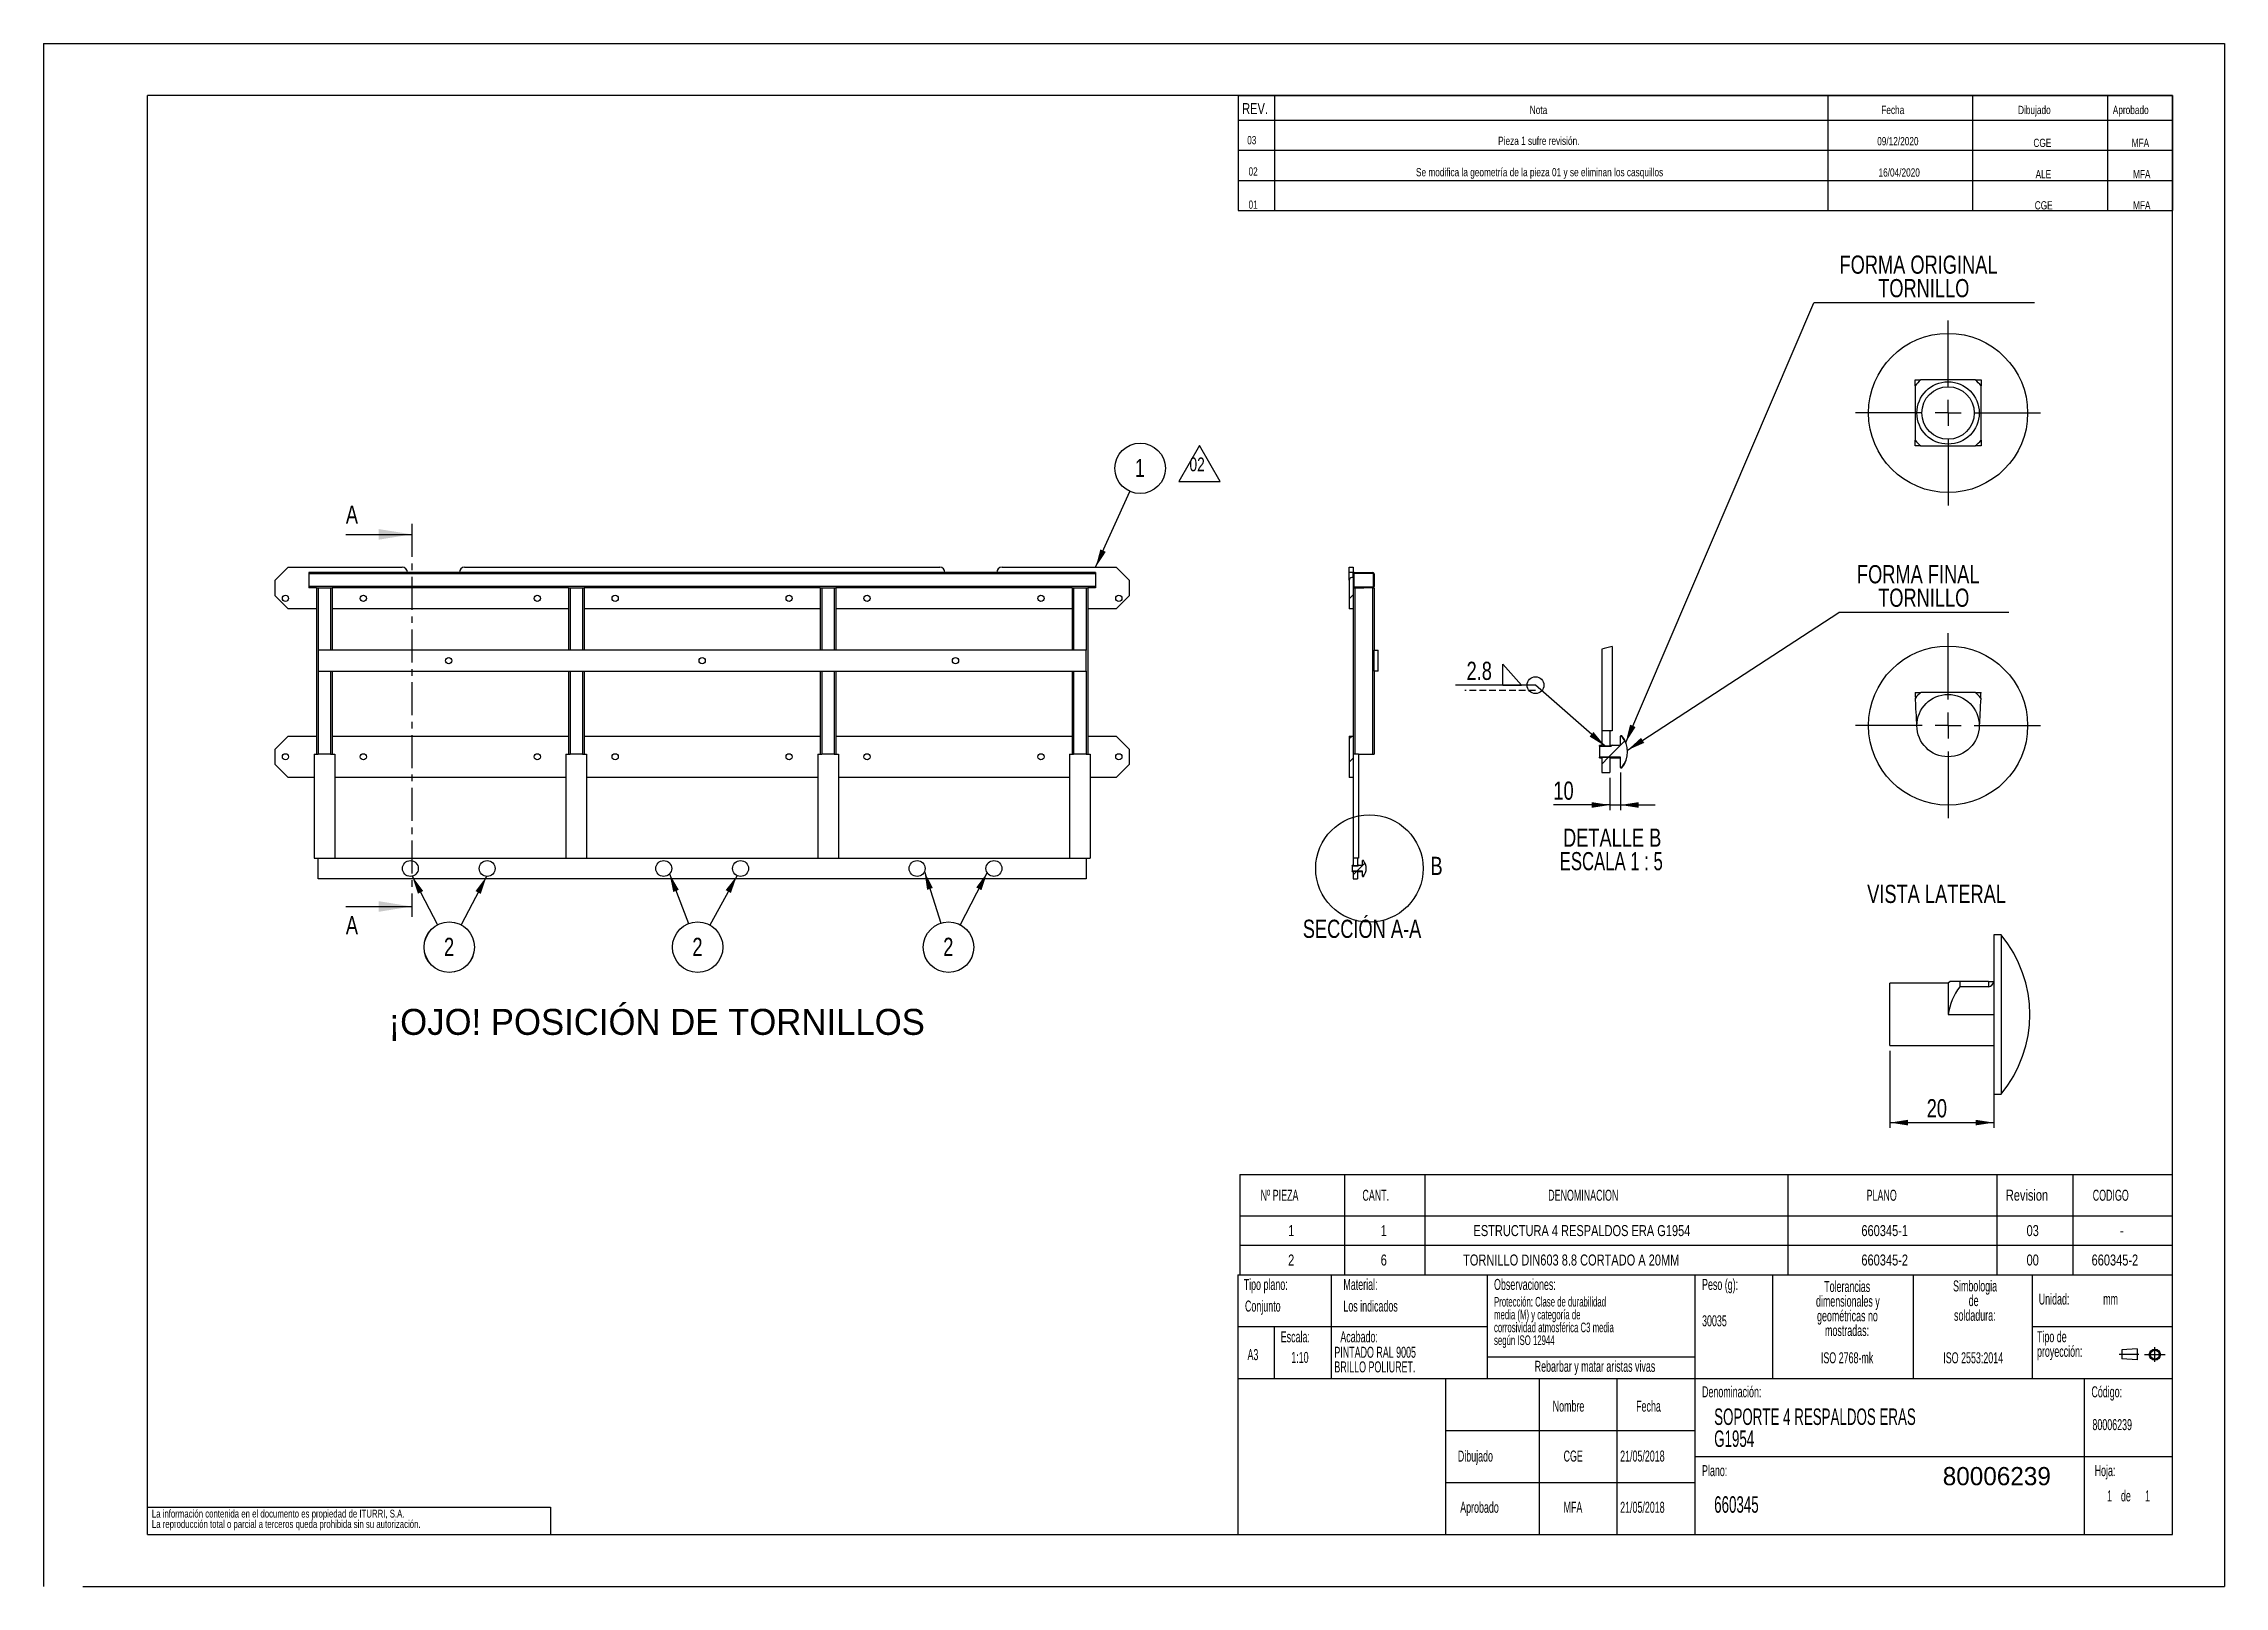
# Model space of a CAD drawing. Extents: x 0 to 420, y 0 to 297.
import ezdxf

# ---------------------------------------------------------------- set-up
doc = ezdxf.new("R2010")
doc.units = 0
for name, pattern in [('CENTER', [10.16, 6.35, -1.27, 1.27, -1.27]), ('CENTERX2', [20.32, 12.7, -2.54, 2.54, -2.54]), ('HIDDEN', [1.905, 1.27, -0.635])]:
    doc.linetypes.add(name, pattern=pattern)
doc.layers.get('0').update_dxf_attribs({"linetype": 'CONTINUOUS'})
doc.layers.add('FORMATO', color=7, linetype='CONTINUOUS')
doc.layers.add('SLD-0', color=179, linetype='CONTINUOUS')
doc.styles.add('SLDTEXTSTYLE0', font='TXT', dxfattribs={"width": 0.75})
doc.styles.add('SLDTEXTSTYLE1', font='TXT', dxfattribs={"width": 0.605})
doc.styles.add('SLDTEXTSTYLE2', font='TXT', dxfattribs={"width": 0.6875})
doc.dimstyles.new('SLDDIMSTYLE0', dxfattribs={"dimtxt": 0.18, "dimasz": 3.5, "dimexe": 0, "dimexo": 0.0625, "dimgap": 0, "dimtad": 0, "dimtih": 1, "dimtoh": 1, "dimdec": 0, "dimrnd": 1e-09, "dimzin": 0, "dimdsep": 46, "dimtxsty": 'Standard', "dimsah": 1, "dimcen": 0.09, "dimadec": 0, "dimazin": 0, "dimtfac": 3.5, "dimtdec": 0, "dimtofl": 0, "dimtmove": 0, "dimatfit": 3, "dimfxl": 1, "dimtolj": 1, "dimtzin": 0, "dimarcsym": 0})
doc.dimstyles.new('SLDDIMSTYLE1', dxfattribs={"dimtxt": 3.5, "dimasz": 3.5, "dimexe": 0, "dimexo": 0.0625, "dimgap": 0.875, "dimtad": 1, "dimdec": 1, "dimrnd": 1e-09, "dimzin": 12, "dimdsep": 46, "dimtxsty": 'SLDTEXTSTYLE0', "dimsah": 1, "dimcen": 0.09, "dimadec": 0, "dimazin": 0, "dimtfac": 1, "dimtdec": 1, "dimtmove": 0, "dimatfit": 0, "dimfxl": 1, "dimtolj": 1, "dimtzin": 12, "dimarcsym": 0})
doc.dimstyles.new('SLDDIMSTYLE2', dxfattribs={"dimtxt": 3.5, "dimasz": 3.5, "dimexe": 0, "dimexo": 0.0625, "dimgap": 0.875, "dimtad": 1, "dimdec": 1, "dimlfac": 5, "dimrnd": 1e-09, "dimzin": 12, "dimdsep": 46, "dimtxsty": 'SLDTEXTSTYLE0', "dimsah": 1, "dimcen": 0.09, "dimadec": 0, "dimazin": 0, "dimtfac": 1, "dimtdec": 1, "dimtmove": 0, "dimatfit": 0, "dimfxl": 1, "dimtolj": 1, "dimtzin": 12, "dimarcsym": 0})

# ---------------------------------------------------------------- blocks, each defined once
blk = doc.blocks.new('BLOQUE3')
at = {"color": 7, "linetype": 'CENTERX2'}
for p, q in [((397.92, 130.06), (394.8, 130.06)), ((398.88, 130.02), (402.16, 130.02)), ((400.52, 128.85), (400.52, 131.19))]:
    blk.add_line(p, q, dxfattribs=at)
at = {"color": 7, "linetype": 'Continuous'}
for p, q in [((397.68, 130.95), (395.23, 130.77)), ((395.23, 130.77), (395.23, 129.34)), ((397.68, 130.95), (397.68, 129.16)), ((397.68, 129.16), (395.23, 129.34))]:
    blk.add_line(p, q, dxfattribs=at)
for radius in [0.892, 0.713]:
    blk.add_circle((400.52, 130.02), radius, dxfattribs=at)
blk = doc.blocks.new('SW_NOTE_0_1')
at = {"layer": 'SLD-0', "color": 0, "attachment_point": 2, "style": 'SLDTEXTSTYLE1'}
for s, insert, char_height in [('dimensionales y', (7.54, -0.09), 2.1167), ('Tolerancias', (7.41, 2.73), 2.1167), ('geométricas no', (7.46, -2.92), 2.1167), ('mostradas:', (7.38, -5.74), 2.117)]:
    blk.add_mtext(s, dxfattribs=dict(at, insert=insert, char_height=char_height))
blk = doc.blocks.new('SW_NOTE_0_2')
at = {"layer": 'SLD-0', "color": 0, "attachment_point": 1, "style": 'SLDTEXTSTYLE1'}
for s, insert, char_height in [('Tipo de', (0, 2.73), 2.117), ('proyección:', (0, -0.09), 2.1167)]:
    blk.add_mtext(s, dxfattribs=dict(at, insert=insert, char_height=char_height))
blk = doc.blocks.new('SW_NOTE_0_3')
at = {"layer": 'SLD-0', "color": 0, "char_height": 2.117, "attachment_point": 2, "style": 'SLDTEXTSTYLE1'}
for s, insert in [('Simbologia', (7.11, 2.73)), ('de', (6.84, -0.09)), ('soldadura:', (7.06, -2.92))]:
    blk.add_mtext(s, dxfattribs=dict(at, insert=insert))
blk = doc.blocks.new('SW_NOTE_0_4')
at = {"layer": 'SLD-0', "color": 0, "char_height": 1.5, "attachment_point": 1, "style": 'SLDTEXTSTYLE0'}
for s, insert in [('La información contenida en el documento es propiedad de ITURRI, S.A.', (0, 1.93)), ('La reproducción total o parcial a terceros queda prohibida sin su autorización.', (0, -0.07))]:
    blk.add_mtext(s, dxfattribs=dict(at, insert=insert))
blk = doc.blocks.new('SW_NOTE_0_5')
at = {"layer": 'SLD-0', "color": 0, "char_height": 2.1167, "attachment_point": 1, "style": 'SLDTEXTSTYLE1'}
for s, insert in [('PINTADO RAL 9005', (0, 2.73)), ('BRILLO POLIURET.', (0, -0.09))]:
    blk.add_mtext(s, dxfattribs=dict(at, insert=insert))
blk = doc.blocks.new('SW_NOTE_0_6')
at = {"layer": 'SLD-0', "color": 0, "char_height": 1.8521, "attachment_point": 1, "style": 'SLDTEXTSTYLE1'}
for s, insert in [('media (M) y categoría de', (0, -0.08)), ('Protección: Clase de durabilidad', (0, 2.39)), ('corrosividad atmosférica C3 media', (0, -2.55)), ('según ISO 12944', (0, -5.02))]:
    blk.add_mtext(s, dxfattribs=dict(at, insert=insert))
blk = doc.blocks.new('SW_NOTE_0_7')
at = {"layer": 'SLD-0', "color": 0, "char_height": 3.175, "attachment_point": 1, "style": 'SLDTEXTSTYLE1'}
for s, insert in [('SOPORTE 4 RESPALDOS ERAS', (0, 4.09)), ('G1954', (0, -0.14))]:
    blk.add_mtext(s, dxfattribs=dict(at, insert=insert))
blk = doc.blocks.new('SW_TABLEANNOTATION_0')
at = {"layer": 'FORMATO', "color": 0}
for p, q in [((0, 0), (0, -7.99)), ((0, 0), (20.17, 0)), ((20.17, 0), (20.17, -7.99)), ((20.17, 0), (35.66, 0)), ((35.66, 0), (35.66, -7.99)), ((35.66, 0), (105.54, 0)), ((105.54, 0), (105.54, -7.99)), ((105.54, 0), (145.77, 0)), ((145.77, 0), (145.77, -7.99)), ((145.77, 0), (160.4, 0)), ((160.4, 0), (160.4, -7.99)), ((160.4, 0), (179.56, 0)), ((179.56, 0), (179.56, -7.99)), ((0, -7.99), (20.17, -7.99)), ((0, -7.99), (0, -13.65)), ((20.17, -7.99), (35.66, -7.99)), ((20.17, -7.99), (20.17, -13.65)), ((35.66, -7.99), (105.54, -7.99)), ((35.66, -7.99), (35.66, -13.65)), ((105.54, -7.99), (145.77, -7.99)), ((105.54, -7.99), (105.54, -13.65)), ((145.77, -7.99), (160.4, -7.99)), ((145.77, -7.99), (145.77, -13.65)), ((160.4, -7.99), (179.56, -7.99)), ((160.4, -7.99), (160.4, -13.65)), ((179.56, -7.99), (179.56, -13.65)), ((0, -13.65), (0, -19.31)), ((0, -13.65), (20.17, -13.65)), ((20.17, -13.65), (20.17, -19.31)), ((20.17, -13.65), (35.66, -13.65)), ((35.66, -13.65), (35.66, -19.31)), ((35.66, -13.65), (105.54, -13.65)), ((105.54, -13.65), (105.54, -19.31)), ((105.54, -13.65), (145.77, -13.65)), ((145.77, -13.65), (145.77, -19.31)), ((145.77, -13.65), (160.4, -13.65)), ((160.4, -13.65), (160.4, -19.31)), ((160.4, -13.65), (179.56, -13.65)), ((179.56, -13.65), (179.56, -19.31)), ((0, -19.31), (20.17, -19.31)), ((20.17, -19.31), (35.66, -19.31)), ((35.66, -19.31), (105.54, -19.31)), ((105.54, -19.31), (145.77, -19.31)), ((145.77, -19.31), (160.4, -19.31)), ((160.4, -19.31), (179.56, -19.31))]:
    blk.add_line(p, q, dxfattribs=at)
at = {"layer": 'FORMATO', "color": 0, "attachment_point": 1}
for s, insert, char_height, style in [('Nº PIEZA', (4, -2.95), 2.117, 'SLDTEXTSTYLE1'), ('CANT.', (23.61, -2.95), 2.117, 'SLDTEXTSTYLE1'), ('DENOMINACION', (59.39, -2.95), 2.1167, 'SLDTEXTSTYLE1'), ('PLANO', (120.72, -2.95), 2.117, 'SLDTEXTSTYLE1'), ('Revision', (147.53, -2.93), 2.117, 'SLDTEXTSTYLE0'), ('CODIGO', (164.26, -2.95), 2.117, 'SLDTEXTSTYLE1'), ('1', (9.3, -9.76), 2.12, 'SLDTEXTSTYLE0'), ('1', (27.13, -9.76), 2.12, 'SLDTEXTSTYLE0'), ('ESTRUCTURA 4 RESPALDOS ERA G1954', (45, -9.76), 2.1167, 'SLDTEXTSTYLE0'), ('660345-1', (119.71, -9.76), 2.117, 'SLDTEXTSTYLE0'), ('03', (151.52, -9.76), 2.117, 'SLDTEXTSTYLE0'), ('-', (169.51, -9.76), 2.12, 'SLDTEXTSTYLE0'), ('2', (9.3, -15.42), 2.12, 'SLDTEXTSTYLE0'), ('6', (27.13, -15.42), 2.12, 'SLDTEXTSTYLE0'), ('TORNILLO DIN603 8.8 CORTADO A 20MM', (43, -15.42), 2.1167, 'SLDTEXTSTYLE0'), ('660345-2', (119.71, -15.42), 2.117, 'SLDTEXTSTYLE0'), ('00', (151.52, -15.42), 2.117, 'SLDTEXTSTYLE0'), ('660345-2', (164.04, -15.42), 2.117, 'SLDTEXTSTYLE0')]:
    blk.add_mtext(s, dxfattribs=dict(at, insert=insert, char_height=char_height, style=style))
blk = doc.blocks.new('SW_NOTE_0')
at = {"layer": 'FORMATO', "color": 0, "insert": (0, 17.1), "char_height": 13.23, "attachment_point": 1, "style": 'SLDTEXTSTYLE0'}
blk.add_mtext('02', dxfattribs=at)
blk = doc.blocks.new('SIMBOLO_REV2')
at = {"layer": 'FORMATO'}
for p, q in [((201.4, 1620.3), (181.4, 1585.7)), ((221.4, 1585.7), (201.4, 1620.3)), ((181.4, 1585.7), (221.4, 1585.7))]:
    blk.add_line(p, q, dxfattribs=at)
at = {"layer": 'FORMATO', "color": 7}
blk.add_blockref('SW_NOTE_0', (191.7, 1591.6), dxfattribs=at)
blk = doc.blocks.new('SW_NOTE_0_8')
at = {"layer": 'FORMATO', "color": 0}
blk.add_circle((2.25, -4.31), 4.86, dxfattribs=at)
at = {"layer": 'FORMATO', "color": 0, "insert": (2.22, -2.5), "char_height": 3.5, "attachment_point": 2, "style": 'SLDTEXTSTYLE0'}
blk.add_mtext('2', dxfattribs=at)
blk = doc.blocks.new('SW_NOTE_0_9')
at = {"layer": 'FORMATO', "color": 0}
blk.add_circle((-2.27, -4.3), 4.86, dxfattribs=at)
at = {"layer": 'FORMATO', "color": 0, "insert": (-2.31, -2.49), "char_height": 3.5, "attachment_point": 2, "style": 'SLDTEXTSTYLE0'}
blk.add_mtext('2', dxfattribs=at)
blk = doc.blocks.new('SW_NOTE_0_10')
at = {"layer": 'FORMATO', "color": 0}
blk.add_circle((1.74, -4.54), 4.86, dxfattribs=at)
at = {"layer": 'FORMATO', "color": 0, "insert": (1.71, -2.73), "char_height": 3.5, "attachment_point": 2, "style": 'SLDTEXTSTYLE0'}
blk.add_mtext('2', dxfattribs=at)
blk = doc.blocks.new('SW_NOTE_0_11')
at = {"layer": 'FORMATO', "color": 0}
blk.add_circle((-2.35, -4.26), 4.86, dxfattribs=at)
at = {"layer": 'FORMATO', "color": 0, "insert": (-2.38, -2.45), "char_height": 3.5, "attachment_point": 2, "style": 'SLDTEXTSTYLE0'}
blk.add_mtext('2', dxfattribs=at)
blk = doc.blocks.new('SW_NOTE_0_12')
at = {"layer": 'FORMATO', "color": 0}
blk.add_circle((1.48, -4.64), 4.86, dxfattribs=at)
at = {"layer": 'FORMATO', "color": 0, "insert": (1.44, -2.82), "char_height": 3.5, "attachment_point": 2, "style": 'SLDTEXTSTYLE0'}
blk.add_mtext('2', dxfattribs=at)
blk = doc.blocks.new('SW_NOTE_0_13')
at = {"layer": 'FORMATO', "color": 0}
blk.add_circle((-2.24, -4.32), 4.86, dxfattribs=at)
at = {"layer": 'FORMATO', "color": 0, "insert": (-2.28, -2.5), "char_height": 3.5, "attachment_point": 2, "style": 'SLDTEXTSTYLE0'}
blk.add_mtext('2', dxfattribs=at)
blk = doc.blocks.new('SW_NOTE_0_14')
at = {"layer": 'FORMATO', "color": 0}
blk.add_circle((2, 4.44), 4.86, dxfattribs=at)
at = {"layer": 'FORMATO', "color": 0, "insert": (1.96, 6.25), "char_height": 3.5, "attachment_point": 2, "style": 'SLDTEXTSTYLE0'}
blk.add_mtext('1', dxfattribs=at)
blk = doc.blocks.new('SW_CENTERMARKSYMBOL_0')
at = {"layer": 'FORMATO', "color": 0}
for p, q in [((0, 5), (0, 17.825)), ((0, 0), (-2.5, 0)), ((0, 0), (0, 2.5)), ((0, 0), (0, -2.5)), ((0, 0), (2.5, 0)), ((5, 0), (17.825, 0)), ((-5, 0), (-17.825, 0)), ((0, -5), (0, -17.825))]:
    blk.add_line(p, q, dxfattribs=at)
blk = doc.blocks.new('SW_CENTERMARKSYMBOL_1')
at = {"layer": 'FORMATO', "color": 0}
for p, q in [((0, 5), (0, 17.825)), ((-5, 0), (-17.825, 0)), ((0, 0), (-2.5, 0)), ((0, 0), (0, 2.5)), ((0, 0), (0, -2.5)), ((0, 0), (2.5, 0)), ((5, 0), (17.825, 0)), ((0, -5), (0, -17.825))]:
    blk.add_line(p, q, dxfattribs=at)
blk = doc.blocks.new('_D')
at = {"layer": 'FORMATO', "transparency": 16777216}
for p, q in [((355.57, 103.1), (355.57, 88.28)), ((375.57, 103.1), (375.57, 88.28)), ((355.57, 89.28), (375.57, 89.28))]:
    blk.add_line(p, q, dxfattribs=at)
for points in [[(355.57, 89.28), (359.07, 88.74), (359.07, 89.82)], [(375.57, 89.28), (372.07, 89.82), (372.07, 88.74)]]:
    blk.add_solid(points, dxfattribs=at)
at = {"layer": 'FORMATO', "transparency": 16777216, "insert": (362.67, 93.79), "char_height": 3.5, "attachment_point": 1, "style": 'SLDTEXTSTYLE0'}
blk.add_mtext('20', dxfattribs=at)
blk = doc.blocks.new('_D_1')
at = {"layer": 'FORMATO', "color": 7, "transparency": 16777216}
for p, q in [((301.67, 155.68), (301.67, 149.43)), ((303.67, 156.66), (303.67, 149.43)), ((301.67, 150.43), (290.77, 150.43)), ((301.67, 150.43), (303.67, 150.43)), ((303.67, 150.43), (310.4, 150.43))]:
    blk.add_line(p, q, dxfattribs=at)
for points in [[(301.67, 150.43), (298.17, 150.97), (298.17, 149.89)], [(303.67, 150.43), (307.17, 149.89), (307.17, 150.97)]]:
    blk.add_solid(points, dxfattribs=at)
at = {"layer": 'FORMATO', "color": 7, "transparency": 16777216, "insert": (290.77, 154.94), "char_height": 3.5, "attachment_point": 1, "style": 'SLDTEXTSTYLE0'}
blk.add_mtext('10', dxfattribs=at)
blk = doc.blocks.new('SW_NOTE_0_15')
at = {"layer": 'FORMATO', "color": 0, "char_height": 3.5, "attachment_point": 2}
for s, insert, style in [('DETALLE B', (10.83, 4.51), 'SLDTEXTSTYLE0'), ('ESCALA 1 : 5', (10.65, -0.01), 'SLDTEXTSTYLE2')]:
    blk.add_mtext(s, dxfattribs=dict(at, insert=insert, style=style))
blk = doc.blocks.new('SW_NOTE_0_16')
at = {"layer": 'FORMATO', "color": 0}
blk.add_line((42.48, 0), (0, 0), dxfattribs=at)
at = {"layer": 'FORMATO', "color": 0, "char_height": 3.5, "attachment_point": 2, "style": 'SLDTEXTSTYLE0'}
for s, insert in [('FORMA ORIGINAL', (20.13, 9.13)), ('TORNILLO', (21.14, 4.6))]:
    blk.add_mtext(s, dxfattribs=dict(at, insert=insert))
blk = doc.blocks.new('SW_NOTE_0_17')
at = {"layer": 'FORMATO', "color": 0}
blk.add_line((32.72, 0), (0, 0), dxfattribs=at)
at = {"layer": 'FORMATO', "color": 0, "char_height": 3.5, "attachment_point": 2, "style": 'SLDTEXTSTYLE0'}
for s, insert in [('FORMA FINAL', (15.26, 9.14)), ('TORNILLO', (16.32, 4.62))]:
    blk.add_mtext(s, dxfattribs=dict(at, insert=insert))
blk = doc.blocks.new('SW_SYMBOL_WELD_FILL')
at = {"layer": 'FORMATO', "color": 0}
for p, q in [((100, 0), (100, 900)), ((100, 900), (900, 0)), ((100, 0), (900, 0))]:
    blk.add_line(p, q, dxfattribs=at)
blk = doc.blocks.new('SW_WELDSYMBOL_0')
at = {"layer": 'FORMATO', "color": 0}
blk.add_line((0, 0), (-15.39, 0), dxfattribs=at)
at = {"layer": 'FORMATO', "color": 0, "linetype": 'HIDDEN'}
blk.add_line((0, -1), (-13.59, -1), dxfattribs=at)
at = {"layer": 'FORMATO', "color": 0}
blk.add_circle((0, 0), 1.62, dxfattribs=at)
at = {"layer": 'FORMATO', "color": 0, "xscale": 0.004470703125, "yscale": 0.004470703125, "zscale": 0.004470703125}
blk.add_blockref('SW_SYMBOL_WELD_FILL', (-6.72, 0), dxfattribs=at)
at = {"layer": 'FORMATO', "color": 0, "insert": (-13.27, 4.51), "char_height": 3.5, "attachment_point": 1, "style": 'SLDTEXTSTYLE0'}
blk.add_mtext('2.8', dxfattribs=at)

msp = doc.modelspace()

# ---------------------------------------------------------------- linework, layer by layer
at = {"color": 7, "linetype": 'Continuous'}
for p, q in [((0, 297), (420, 297)), ((0, 297), (0, -0.001)), ((420, 297), (420, 0)), ((410, 287), (20, 287)), ((20, 10), (20, 287)), ((410, 10), (410, 287)), ((360.432, 231.137), (360.432, 232.244)), ((360.432, 232.244), (361.539, 232.244)), ((360.432, 231.137), (360.432, 220.651)), ((372.025, 232.244), (361.539, 232.244)), ((372.025, 232.244), (373.132, 232.244)), ((373.132, 232.244), (373.132, 231.137)), ((373.132, 220.651), (373.132, 231.137)), ((360.432, 219.544), (360.432, 220.651)), ((361.539, 219.544), (360.432, 219.544)), ((361.539, 219.544), (372.025, 219.544)), ((373.132, 219.544), (372.025, 219.544)), ((373.132, 220.651), (373.132, 219.544)), ((58.209, 202.525), (70.909, 202.525)), ((47.078, 196.205), (44.578, 193.705)), ((44.578, 190.705), (44.578, 193.705)), ((47.078, 196.205), (69.078, 196.205)), ((202.578, 195.205), (51.078, 195.205)), ((51.078, 195.205), (51.078, 194.905)), ((202.578, 194.905), (51.078, 194.905)), ((51.078, 194.905), (51.078, 192.505)), ((81.078, 196.205), (172.578, 196.205)), ((184.578, 196.205), (206.578, 196.205)), ((202.578, 195.205), (202.578, 194.905)), ((202.578, 194.905), (202.578, 192.505)), ((209.078, 193.705), (206.578, 196.205)), ((209.078, 193.705), (209.078, 190.705)), ((251.436, 196.205), (252.236, 196.205)), ((251.436, 195.205), (251.436, 196.205)), ((252.236, 195.205), (251.436, 195.205)), ((251.436, 193.705), (251.436, 195.205)), ((251.436, 193.705), (251.436, 188.205)), ((252.236, 194.205), (251.936, 194.205)), ((252.236, 196.205), (252.236, 195.205)), ((252.236, 194.205), (252.236, 195.205)), ((252.236, 194.205), (252.236, 194.905)), ((252.236, 194.205), (252.236, 188.205)), ((252.386, 192.505), (252.386, 194.905)), ((252.536, 195.205), (254.236, 195.205)), ((252.536, 195.055), (254.236, 195.055)), ((254.236, 195.055), (254.236, 195.205)), ((254.236, 195.205), (255.936, 195.205)), ((254.236, 195.055), (255.936, 195.055)), ((256.086, 194.905), (256.086, 192.505)), ((256.086, 194.737), (256.236, 194.887)), ((256.236, 194.905), (256.236, 192.505)), ((44.578, 190.705), (47.078, 188.205)), ((202.578, 192.505), (51.078, 192.505)), ((51.078, 192.505), (51.078, 192.205)), ((52.578, 192.205), (51.078, 192.205)), ((52.578, 192.205), (52.878, 192.205)), ((52.578, 192.205), (52.578, 160.205)), ((52.878, 192.205), (55.278, 192.205)), ((55.278, 192.205), (55.578, 192.205)), ((101.078, 192.205), (55.578, 192.205)), ((55.578, 192.205), (55.578, 180.205)), ((101.078, 192.205), (101.378, 192.205)), ((101.078, 192.205), (101.078, 180.205)), ((101.378, 192.205), (103.778, 192.205)), ((103.778, 192.205), (104.078, 192.205)), ((149.578, 192.205), (104.078, 192.205)), ((104.078, 192.205), (104.078, 180.205)), ((149.578, 192.205), (149.878, 192.205)), ((149.578, 192.205), (149.578, 180.205)), ((149.878, 192.205), (152.278, 192.205)), ((152.278, 192.205), (152.578, 192.205)), ((198.078, 192.205), (152.578, 192.205)), ((152.578, 192.205), (152.578, 180.205)), ((198.078, 192.205), (198.378, 192.205)), ((198.078, 192.205), (198.078, 180.205)), ((198.378, 192.205), (200.778, 192.205)), ((200.778, 192.205), (201.078, 192.205)), ((202.578, 192.205), (201.078, 192.205)), ((201.078, 192.205), (201.078, 160.205)), ((202.578, 192.505), (202.578, 192.205)), ((206.578, 188.205), (209.078, 190.705)), ((251.436, 190.087), (252.236, 190.887)), ((252.236, 192.205), (252.536, 192.205)), ((254.236, 192.355), (252.536, 192.355)), ((252.536, 192.205), (254.236, 192.205)), ((252.536, 192.205), (252.536, 160.205)), ((254.236, 192.205), (254.236, 192.355)), ((255.936, 192.355), (254.236, 192.355)), ((255.936, 192.205), (254.236, 192.205)), ((255.936, 192.205), (255.936, 160.205)), ((255.936, 192.205), (256.236, 192.205)), ((256.236, 192.205), (256.236, 180.205)), ((52.578, 188.205), (47.078, 188.205)), ((101.078, 188.205), (55.578, 188.205)), ((149.578, 188.205), (104.078, 188.205)), ((198.078, 188.205), (152.578, 188.205)), ((206.578, 188.205), (201.078, 188.205)), ((252.236, 188.205), (251.436, 188.205)), ((252.236, 188.205), (252.236, 163.705)), ((302.073, 180.93), (302.073, 164.676)), ((52.878, 180.205), (52.878, 176.205)), ((200.778, 180.205), (52.878, 180.205)), ((200.778, 176.205), (200.778, 180.205)), ((256.236, 180.205), (257.036, 180.205)), ((256.236, 176.205), (256.236, 180.205)), ((257.036, 176.205), (257.036, 180.205)), ((300.073, 180.41), (300.073, 164.676)), ((52.878, 176.205), (200.778, 176.205)), ((55.578, 176.205), (55.578, 160.205)), ((101.078, 176.205), (101.078, 160.205)), ((104.078, 176.205), (104.078, 160.205)), ((149.578, 176.205), (149.578, 160.205)), ((152.578, 176.205), (152.578, 160.205)), ((198.078, 176.205), (198.078, 160.205)), ((257.036, 176.205), (256.236, 176.205)), ((256.236, 176.205), (256.236, 160.205)), ((360.432, 172.055), (361.539, 172.055)), ((372.025, 172.055), (361.539, 172.055)), ((372.025, 172.055), (373.132, 172.055)), ((300.073, 164.676), (300.073, 161.736)), ((301.673, 164.676), (300.073, 164.676)), ((301.673, 164.676), (301.673, 161.736)), ((302.073, 164.676), (301.673, 164.676)), ((47.078, 163.705), (44.578, 161.205)), ((44.578, 158.205), (44.578, 161.205)), ((47.078, 163.705), (52.578, 163.705)), ((52.078, 160.205), (52.078, 140.205)), ((52.078, 160.205), (52.578, 160.205)), ((52.578, 160.205), (52.878, 160.205)), ((55.278, 160.205), (52.878, 160.205)), ((55.278, 160.205), (55.578, 160.205)), ((55.578, 163.705), (101.078, 163.705)), ((55.578, 160.205), (56.078, 160.205)), ((56.078, 160.205), (56.078, 140.205)), ((100.578, 160.205), (101.078, 160.205)), ((100.578, 160.205), (100.578, 140.205)), ((101.078, 160.205), (101.378, 160.205)), ((103.778, 160.205), (101.378, 160.205)), ((103.778, 160.205), (104.078, 160.205)), ((104.078, 163.705), (149.578, 163.705)), ((104.078, 160.205), (104.578, 160.205)), ((104.578, 160.205), (104.578, 140.205)), ((149.078, 160.205), (149.078, 140.205)), ((149.078, 160.205), (149.578, 160.205)), ((149.578, 160.205), (149.878, 160.205)), ((152.278, 160.205), (149.878, 160.205)), ((152.278, 160.205), (152.578, 160.205)), ((152.578, 163.705), (198.078, 163.705)), ((152.578, 160.205), (153.078, 160.205)), ((153.078, 160.205), (153.078, 140.205)), ((197.578, 160.205), (198.078, 160.205)), ((197.578, 160.205), (197.578, 140.205)), ((198.078, 160.205), (198.378, 160.205)), ((200.778, 160.205), (198.378, 160.205)), ((200.778, 160.205), (201.078, 160.205)), ((201.078, 163.705), (206.578, 163.705)), ((201.078, 160.205), (201.578, 160.205)), ((201.578, 160.205), (201.578, 140.205)), ((209.078, 161.205), (206.578, 163.705)), ((209.078, 161.205), (209.078, 158.205)), ((251.436, 163.146), (251.995, 163.705)), ((251.436, 163.705), (251.436, 155.705)), ((251.436, 163.705), (252.236, 163.705)), ((252.236, 163.705), (252.236, 155.705)), ((253.236, 160.205), (252.236, 160.205)), ((253.236, 160.205), (253.236, 140.205)), ((253.236, 160.205), (255.936, 160.205)), ((255.936, 160.205), (256.236, 160.205)), ((300.073, 161.876), (299.673, 161.876)), ((299.673, 161.736), (299.673, 161.876)), ((299.673, 161.736), (299.673, 159.616)), ((299.673, 161.736), (301.923, 161.736)), ((303.673, 159.616), (299.673, 159.616)), ((299.673, 159.476), (299.673, 159.616)), ((301.673, 161.736), (300.073, 161.736)), ((300.073, 158.276), (301.413, 159.616)), ((300.073, 159.616), (301.673, 159.616)), ((300.073, 159.616), (300.073, 156.676)), ((301.413, 159.616), (304.555, 162.757)), ((301.923, 161.876), (301.673, 161.876)), ((301.673, 159.616), (301.673, 156.676)), ((301.993, 161.946), (301.923, 161.876)), ((301.923, 161.736), (302.112, 161.946)), ((301.923, 161.876), (301.923, 161.736)), ((302.077, 161.946), (301.996, 161.946)), ((302.112, 161.946), (303.673, 161.946)), ((303.963, 163.741), (303.673, 163.741)), ((303.673, 163.741), (303.673, 163.689)), ((303.673, 161.946), (303.673, 163.689)), ((303.673, 163.689), (303.963, 163.689)), ((303.673, 157.663), (303.673, 159.616)), ((303.963, 163.741), (303.963, 163.689)), ((44.578, 158.205), (47.078, 155.705)), ((52.078, 155.705), (47.078, 155.705)), ((100.578, 155.705), (56.078, 155.705)), ((149.078, 155.705), (104.578, 155.705)), ((197.578, 155.705), (153.078, 155.705)), ((206.578, 155.705), (201.578, 155.705)), ((206.578, 155.705), (209.078, 158.205)), ((251.436, 158.656), (252.236, 159.456)), ((252.236, 155.705), (251.436, 155.705)), ((252.236, 155.705), (252.236, 140.205)), ((299.673, 159.476), (300.073, 159.476)), ((300.073, 156.676), (301.673, 156.676)), ((301.673, 159.476), (303.673, 159.476)), ((303.963, 157.663), (303.673, 157.663)), ((303.673, 157.663), (303.673, 157.611)), ((303.673, 157.611), (303.963, 157.611)), ((303.951, 157.663), (304.014, 157.726)), ((303.963, 157.663), (303.963, 157.611)), ((52.078, 140.205), (56.078, 140.205)), ((52.878, 136.205), (52.878, 140.205)), ((56.078, 140.205), (100.578, 140.205)), ((100.578, 140.205), (104.578, 140.205)), ((104.578, 140.205), (149.078, 140.205)), ((149.078, 140.205), (153.078, 140.205)), ((153.078, 140.205), (197.578, 140.205)), ((197.578, 140.205), (201.578, 140.205)), ((200.778, 140.205), (200.778, 136.205)), ((252.236, 138.805), (252.036, 138.805)), ((252.036, 138.735), (252.036, 138.805)), ((252.036, 138.735), (252.036, 137.675)), ((252.036, 138.735), (253.161, 138.735)), ((252.236, 140.205), (252.236, 138.735)), ((253.036, 140.205), (252.236, 140.205)), ((253.036, 138.735), (252.236, 138.735)), ((252.905, 137.675), (254.476, 139.246)), ((253.036, 140.205), (253.036, 138.735)), ((253.236, 140.205), (253.036, 140.205)), ((253.161, 138.805), (253.036, 138.805)), ((253.196, 138.84), (253.161, 138.805)), ((253.161, 138.735), (253.255, 138.84)), ((253.161, 138.805), (253.161, 138.735)), ((253.238, 138.84), (253.197, 138.84)), ((253.255, 138.84), (254.036, 138.84)), ((254.181, 139.738), (254.036, 139.738)), ((254.036, 139.738), (254.036, 139.712)), ((254.036, 138.84), (254.036, 139.712)), ((254.036, 139.712), (254.181, 139.712)), ((254.181, 139.738), (254.181, 139.712)), ((200.778, 136.205), (52.878, 136.205)), ((254.036, 137.675), (252.036, 137.675)), ((252.036, 137.605), (252.036, 137.675)), ((252.036, 137.605), (252.236, 137.605)), ((252.236, 137.005), (252.905, 137.675)), ((252.236, 137.675), (253.036, 137.675)), ((252.236, 137.675), (252.236, 136.205)), ((252.236, 136.205), (253.036, 136.205)), ((253.036, 137.675), (253.036, 136.205)), ((253.036, 137.605), (254.036, 137.605)), ((254.036, 136.698), (254.036, 137.675)), ((254.181, 136.698), (254.036, 136.698)), ((254.036, 136.698), (254.036, 136.673)), ((254.036, 136.673), (254.181, 136.673)), ((254.181, 136.698), (254.181, 136.673)), ((58.209, 130.885), (70.909, 130.885)), ((377.025, 125.424), (375.575, 125.424)), ((375.575, 125.424), (375.575, 110.099)), ((377.025, 125.424), (377.025, 110.099)), ((366.825, 116.099), (355.575, 116.099)), ((355.575, 104.099), (355.575, 116.099)), ((367.175, 116.449), (366.825, 116.099)), ((366.825, 116.099), (366.825, 110.099)), ((369.06, 116.449), (367.18, 116.449)), ((369.06, 116.449), (369.06, 115.41)), ((374.575, 116.449), (369.06, 116.449)), ((374.575, 115.41), (369.06, 115.41)), ((374.575, 116.449), (375.542, 116.449)), ((374.575, 116.449), (374.575, 115.41)), ((375.575, 116.449), (375.542, 116.449)), ((366.825, 110.099), (375.575, 110.099)), ((375.575, 110.099), (375.575, 94.774)), ((377.025, 110.099), (377.025, 94.774)), ((355.575, 104.099), (375.575, 104.099)), ((375.575, 94.774), (377.025, 94.774)), ((230, 60), (410, 60)), ((230, 60), (230, 10)), ((20, 10), (410, 10)), ((7.531, 0), (420, 0))]:
    msp.add_line(p, q, dxfattribs=at)
at = {"color": 7, "linetype": 'CENTER'}
msp.add_line((70.909, 204.525), (70.909, 128.885), dxfattribs=at)
at = {"color": 8, "linetype": 'Continuous'}
for p, q in [((52.878, 192.205), (52.878, 180.205)), ((55.278, 192.205), (55.278, 180.205)), ((101.378, 192.205), (101.378, 180.205)), ((103.778, 192.205), (103.778, 180.205)), ((149.878, 192.205), (149.878, 180.205)), ((152.278, 192.205), (152.278, 180.205)), ((198.378, 192.205), (198.378, 180.205)), ((200.778, 192.205), (200.778, 180.205)), ((52.878, 176.205), (52.878, 160.205)), ((55.278, 176.205), (55.278, 160.205)), ((101.378, 176.205), (101.378, 160.205)), ((103.778, 176.205), (103.778, 160.205)), ((149.878, 176.205), (149.878, 160.205)), ((152.278, 176.205), (152.278, 160.205)), ((198.378, 176.205), (198.378, 160.205)), ((200.778, 176.205), (200.778, 160.205))]:
    msp.add_line(p, q, dxfattribs=at)
at = {"color": 7, "linetype": 'Continuous', "flags": 128}
for points in [[(360.432, 172.055), (360.445, 171.811), (360.458, 171.58), (360.467, 171.41), (360.476, 171.259), (360.485, 171.088), (360.489, 171.021), (360.489, 171.016)], [(360.782, 165.705), (360.763, 166.039), (360.745, 166.371), (360.727, 166.703), (360.709, 167.032), (360.691, 167.359), (360.673, 167.682), (360.637, 168.328), (360.603, 168.958), (360.573, 169.487), (360.545, 170.005), (360.517, 170.515), (360.489, 171.016)], [(373.075, 171.016), (373.033, 170.262), (372.99, 169.486), (372.968, 169.085), (372.946, 168.678), (372.923, 168.261), (372.899, 167.835), (372.871, 167.325), (372.842, 166.801), (372.812, 166.258), (372.782, 165.705)], [(373.075, 171.016), (373.076, 171.037), (373.081, 171.137), (373.094, 171.367), (373.105, 171.565), (373.117, 171.782), (373.132, 172.055)]]:
    msp.add_lwpolyline(points, dxfattribs=at)
at = {"color": 7, "linetype": 'Continuous'}
for centre, radius in [((366.782, 225.894), 15.325), ((366.782, 225.894), 6), ((366.782, 225.894), 5.053), ((46.578, 190.205), 0.6), ((61.578, 190.205), 0.6), ((95.078, 190.205), 0.6), ((110.078, 190.205), 0.6), ((143.578, 190.205), 0.6), ((158.578, 190.205), 0.6), ((192.078, 190.205), 0.6), ((207.078, 190.205), 0.6), ((366.782, 165.705), 15.325), ((78.028, 178.205), 0.6), ((126.828, 178.205), 0.6), ((175.628, 178.205), 0.6), ((366.782, 165.705), 6), ((46.578, 159.705), 0.6), ((61.578, 159.705), 0.6), ((95.078, 159.705), 0.6), ((110.078, 159.705), 0.6), ((143.578, 159.705), 0.6), ((158.578, 159.705), 0.6), ((192.078, 159.705), 0.6), ((207.078, 159.705), 0.6), ((255.335, 138.205), 10.342), ((70.628, 138.205), 1.533), ((85.428, 138.205), 1.532), ((119.428, 138.205), 1.533), ((134.228, 138.205), 1.532), ((168.228, 138.205), 1.532), ((183.028, 138.205), 1.532)]:
    msp.add_circle(centre, radius, dxfattribs=at)
for centre, radius, start, end in [((366.782, 225.894), 8.235, 129.54456, 140.45544), ((366.782, 225.894), 8.235, 39.54456, 50.45544), ((366.782, 225.894), 8.235, 219.54456, 230.45544), ((366.782, 225.894), 8.235, 309.54456, 320.45544), ((69.078, 195.205), 1, 0, 90), ((81.078, 195.205), 1, 90, 180), ((172.578, 195.205), 1, 0, 90), ((184.578, 195.205), 1, 90, 180), ((251.936, 193.705), 0.5, 90, 180), ((252.536, 194.905), 0.3, 90, 180), ((252.536, 194.905), 0.15, 90, 180), ((255.936, 194.905), 0.3, 0, 90), ((255.936, 194.905), 0.15, 0, 90), ((252.536, 192.505), 0.3, 180, 270), ((252.536, 192.505), 0.15, 180, 270), ((255.936, 192.505), 0.3, 270, 0), ((255.936, 192.505), 0.15, 270, 0), ((306.272, 160.678), 20.683, 101.71178, 107.43877), ((366.782, 165.705), 8.235, 129.54456, 139.83392), ((366.782, 165.705), 8.235, 40.16608, 50.45544), ((300.243, 160.676), 4.82, 320.5138, 39.4862), ((300.243, 160.676), 4.787, 320.99339, 39.00661), ((252.321, 138.205), 2.41, 320.51382, 39.48618), ((252.321, 138.205), 2.394, 320.99337, 39.00663), ((358.425, 110.099), 24.1, 320.51382, 39.48618), ((377.478, 108.742), 10.74, 141.62022, 172.74383), ((374.397, 116.545), 1.149, 278.89869, 355.1844)]:
    msp.add_arc(centre, radius, start, end, dxfattribs=at)
for points in [[(70.909, 202.525), (64.559, 203.541), (64.559, 201.509)], [(70.909, 130.885), (64.559, 131.901), (64.559, 129.869)]]:
    msp.add_solid(points, dxfattribs=at)
at = {"layer": 'FORMATO'}
for p, q in [((230.091, 287), (410, 287)), ((230.091, 287), (230.091, 264.866)), ((237.034, 287), (237.034, 264.866)), ((343.657, 287), (343.657, 264.866)), ((371.462, 287), (371.462, 264.866)), ((397.513, 287), (397.513, 264.866)), ((410, 287), (410, 264.866)), ((230.091, 282.266), (410, 282.266)), ((230.091, 276.466), (410, 276.466)), ((230.091, 270.666), (410, 270.666)), ((230.091, 264.866), (410, 264.866))]:
    msp.add_line(p, q, dxfattribs=at)
at = {"layer": 'SLD-0'}
for p, q in [((248, 60), (248, 40)), ((278, 60), (278, 40)), ((318, 60), (318, 40)), ((333, 60), (333, 40)), ((360.082, 60), (360.082, 40)), ((383, 60), (383, 40)), ((230, 50), (248, 50)), ((237, 50), (237, 40)), ((248, 50), (278, 50)), ((383, 50), (410, 50)), ((278, 44.158), (318, 44.158)), ((230, 40), (410, 40)), ((270, 40), (270, 10)), ((288, 40), (288, 10)), ((303, 40), (303, 10)), ((318, 40), (318, 10)), ((393, 40), (393, 10)), ((270, 30), (318, 30)), ((318, 25), (393, 25)), ((393, 25), (410, 25)), ((270, 20), (318, 20)), ((20.002, 15.245), (97.629, 15.245)), ((97.629, 15.245), (97.629, 10))]:
    msp.add_line(p, q, dxfattribs=at)

# ---------------------------------------------------------------- block references
at = {"color": 7, "linetype": 'Continuous', "xscale": 1.2, "yscale": 1.2, "zscale": 1.2}
msp.add_blockref('BLOQUE3', (-74.011, -111.408), dxfattribs=at)
at = {"layer": 'FORMATO'}
for name, p in [('SW_NOTE_0_16', (340.961, 247.078)), ('SW_CENTERMARKSYMBOL_1', (366.782, 225.894)), ('SW_NOTE_0_14', (209.181, 210.804)), ('SW_NOTE_0_17', (345.777, 187.463)), ('SW_CENTERMARKSYMBOL_0', (366.782, 165.705)), ('SW_WELDSYMBOL_0', (287.321, 173.493)), ('SW_NOTE_0_15', (291.266, 141.372)), ('SW_NOTE_0_8', (75.87, 127.363)), ('SW_NOTE_0_9', (80.396, 127.355)), ('SW_NOTE_0_10', (124.217, 127.594)), ('SW_NOTE_0_11', (128.308, 127.314)), ('SW_NOTE_0_12', (172.803, 127.688)), ('SW_NOTE_0_13', (176.52, 127.37)), ('SW_TABLEANNOTATION_0', (230.383, 79.306))]:
    msp.add_blockref(name, p, dxfattribs=at)
at = {"layer": 'FORMATO', "xscale": 0.2, "yscale": 0.2, "zscale": 0.2}
msp.add_blockref('SIMBOLO_REV2', (182.342, -104.421), dxfattribs=at)
at = {"layer": 'SLD-0'}
for name, p in [('SW_NOTE_0_1', (339.945, 56.056)), ('SW_NOTE_0_3', (364.873, 56.166)), ('SW_NOTE_0_6', (279.339, 53.33)), ('SW_NOTE_0_2', (383.914, 46.391)), ('SW_NOTE_0_5', (248.595, 43.399)), ('SW_NOTE_0_7', (321.739, 30.157)), ('SW_NOTE_0_4', (20.838, 12.819))]:
    msp.add_blockref(name, p, dxfattribs=at)

# ---------------------------------------------------------------- texts
at = {"color": 7, "linetype": 'Continuous', "char_height": 3.5, "attachment_point": 1, "style": 'SLDTEXTSTYLE0'}
for s, insert in [('A', (58.209, 208.081)), ('B', (267.095, 140.45)), ('A', (58.209, 129.035))]:
    msp.add_mtext(s, dxfattribs=dict(at, insert=insert))
at = {"attachment_point": 1}
for s, width, insert, char_height in [('¡OJO! POSICIÓN DE TORNILLOS', 128.19438, (66.442, 111.172), 5), ('80006239', 25.26883, (365.757, 22.971), 3.5)]:
    msp.add_mtext_dynamic_manual_height_columns(s, width=width, gutter_width=17.5, heights=[0], dxfattribs=dict(at, insert=insert, char_height=char_height))
at = {"layer": 'FORMATO', "style": 'SLDTEXTSTYLE0'}
for s, insert, char_height, attachment_point in [('REV.', (230.836, 285.552), 2.1167, 1), ('Nota', (286.224, 285.026), 1.5875, 1), ('Fecha', (353.926, 285.026), 1.5875, 1), ('Dibujado', (380.261, 285.026), 1.5875, 1), ('Aprobado', (398.51, 285.026), 1.5875, 1), ('03', (232.685, 279.212), 1.5875, 2), ('Pieza 1 sufre revisión.', (287.965, 279.081), 1.5875, 2), ('09/12/2020', (357.114, 279.016), 1.5875, 2), ('CGE', (384.945, 278.69), 1.5875, 2), ('MFA', (403.824, 278.69), 1.5875, 2), ('02', (232.943, 273.18), 1.5875, 2), ('Se modifica la geometría de la pieza 01 y se eliminan los casquillos', (288.113, 273.05), 1.5875, 2), ('16/04/2020', (357.372, 272.985), 1.5875, 2), ('ALE', (385.142, 272.659), 1.5875, 2), ('MFA', (404.082, 272.659), 1.5875, 2), ('01', (232.943, 266.796), 1.5875, 2), ('CGE', (385.202, 266.669), 1.5875, 2), ('MFA', (404.082, 266.669), 1.5875, 2), ('VISTA LATERAL', (351.207, 135.062), 3.5, 1), ('SECCIÓN A-A', (253.916, 128.341), 3.5, 2)]:
    msp.add_mtext(s, dxfattribs=dict(at, insert=insert, char_height=char_height, attachment_point=attachment_point))
at = {"layer": 'SLD-0', "style": 'SLDTEXTSTYLE1'}
for s, insert, char_height, attachment_point in [('Tipo plano:', (231.129, 59.181), 2.11667, 1), ('Material:', (250.33, 59.181), 2.1167, 1), ('Observaciones:', (279.339, 59.181), 2.11667, 1), ('Peso (g):', (319.403, 59.181), 2.1167, 1), ('Conjunto', (231.377, 55.019), 2.1167, 1), ('Los indicados', (250.33, 55.019), 2.11667, 1), ('Unidad:', (384.246, 56.371), 2.1167, 1), ('mm', (396.662, 56.371), 2.1167, 1), ('30035', (319.403, 52.181), 2.1167, 1), ('Escala:', (238.263, 49.101), 2.1167, 1), ('Acabado:', (249.738, 49.101), 2.1167, 1), ('A3', (231.859, 45.674), 2.1167, 1), ('1:10', (240.29, 45.135), 2.1167, 1), ('Rebarbar y matar aristas vivas', (298.785, 43.424), 2.11667, 2), ('ISO 2768-mk', (347.337, 45.06), 2.11667, 2), ('ISO 2553:2014', (371.625, 45.06), 2.11667, 2), ('Denominación:', (319.403, 38.514), 2.11667, 1), ('Código:', (394.398, 38.514), 2.1167, 1), ('Nombre', (290.638, 35.755), 2.1167, 1), ('Fecha', (306.708, 35.755), 2.1167, 1), ('80006239', (394.586, 32.193), 2.1167, 1), ('Dibujado', (272.373, 26.14), 2.1167, 1), ('CGE', (292.735, 26.14), 2.1167, 1), ('21/05/2018', (303.629, 26.14), 2.1167, 1), ('Plano:', (319.403, 23.338), 2.1167, 1), ('Hoja:', (395.014, 23.338), 2.1167, 1), ('660345', (321.739, 17.347), 3.175, 1), ('1', (397.413, 18.475), 2.117, 1), ('1', (397.413, 18.475), 2.117, 1), ('de', (400.078, 18.475), 2.1167, 1), ('de', (400.078, 18.475), 2.1167, 1), ('1', (404.731, 18.475), 2.117, 1), ('1', (404.731, 18.475), 2.117, 1), ('Aprobado', (272.825, 16.282), 2.1167, 1), ('MFA', (292.735, 16.282), 2.1167, 1), ('21/05/2018', (303.629, 16.282), 2.1167, 1)]:
    msp.add_mtext(s, dxfattribs=dict(at, insert=insert, char_height=char_height, attachment_point=attachment_point))

# ---------------------------------------------------------------- dimensions: what is measured, and where the dimension line sits
at = {"layer": 'FORMATO', "color": 7}
dim = msp.add_linear_dim(base=(303.673, 150.43), p1=(301.673, 156.676), p2=(303.673, 157.663), dimstyle='SLDDIMSTYLE2', dxfattribs=at)
dim.commit()
dim.dimension.update_dxf_attribs({"geometry": '_D_1', "text_midpoint": (293.357, 150.43), "dimtype": 160})
at = {"layer": 'FORMATO'}
dim = msp.add_linear_dim(base=(375.575, 89.28), p1=(355.575, 104.099), p2=(375.575, 104.099), angle=0, dimstyle='SLDDIMSTYLE1', dxfattribs=at)
dim.commit()
dim.dimension.update_dxf_attribs({"geometry": '_D', "text_midpoint": (365.252, 89.28), "dimtype": 160})

# ---------------------------------------------------------------- leaders
for points in [[(304.692, 162.444), (340.961, 247.078)], [(202.611, 196.205), (209.181, 210.804)], [(305.022, 160.966), (345.777, 187.463)], [(300.754, 161.736), (287.321, 173.493)], [(70.979, 136.713), (75.87, 127.363)], [(85.316, 136.677), (80.396, 127.355)], [(120.545, 137.156), (124.217, 127.594)], [(133.548, 136.832), (128.308, 127.314)], [(169.641, 137.613), (172.803, 127.688)], [(181.725, 137.398), (176.52, 127.37)]]:
    msp.add_leader(points, dimstyle='SLDDIMSTYLE0', dxfattribs=at)

doc.saveas('drawing.dxf')
